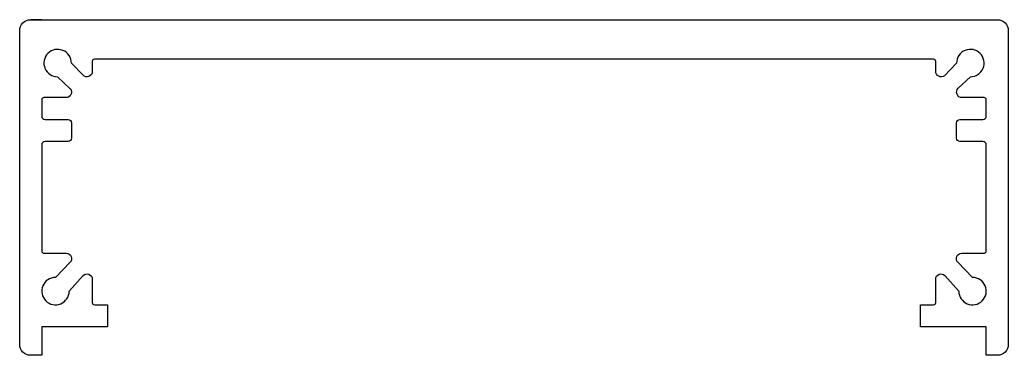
# Model space of a CAD drawing. Extents: x 188.3 to 278.3, y 242.1 to 272.7.
import ezdxf

# ---------------------------------------------------------------- set-up
doc = ezdxf.new("R2010")
doc.units = 0
doc.layers.add('ANA', color=220, linetype='CONTINUOUS')

msp = doc.modelspace()

# ---------------------------------------------------------------- linework, layer by layer
at = {"layer": 'ANA'}
msp.add_lwpolyline([(190.255, 272.731), (189.255, 272.731), (277.255, 272.731, -0.414214), (278.255, 271.731), (278.255, 243.131, -0.414214), (277.255, 242.131), (276.255, 242.131), (276.255, 244.731), (270.255, 244.731), (270.255, 246.731), (271.455, 246.731, 0.414214), (271.655, 246.931), (271.655, 249.074, -0.686708), (272.481, 249.392), (273.755, 247.981, 2.414214), (275.005, 249.231), (273.672, 250.61, -0.662067), (274.02, 251.431), (276.055, 251.431, 0.414214), (276.255, 251.631), (276.255, 261.331, 0.414214), (275.955, 261.631), (273.855, 261.631, -0.414214), (273.555, 261.931), (273.555, 263.331, -0.414214), (273.855, 263.631), (275.955, 263.631, 0.414214), (276.255, 263.931), (276.255, 265.431, 0.414214), (276.055, 265.631), (274.046, 265.631, -0.675583), (273.706, 266.476), (274.805, 267.531, 2.414214), (273.555, 268.781), (272.441, 267.628, -0.625157), (271.655, 268.011), (271.655, 268.931, 0.414214), (271.455, 269.131), (233.255, 269.131), (195.055, 269.131, 0.414214), (194.855, 268.931), (194.855, 268.011, -0.675583), (194.017, 267.674), (192.955, 268.781, 2.414214), (191.705, 267.531), (192.854, 266.423, -0.630282), (192.475, 265.631), (190.455, 265.631, 0.414214), (190.255, 265.431), (190.255, 263.931, 0.414214), (190.555, 263.631), (192.661, 263.631, -0.414214), (192.961, 263.331), (192.961, 261.931, -0.414214), (192.661, 261.631), (190.555, 261.631, 0.414214), (190.255, 261.331), (190.255, 251.631, 0.414214), (190.455, 251.431), (192.489, 251.431, -0.662067), (192.838, 250.61), (191.505, 249.231, 2.414214), (192.755, 247.981), (194.029, 249.392, -0.686708), (194.855, 249.074), (194.855, 246.931, 0.414214), (195.055, 246.731), (196.255, 246.731), (196.255, 244.731), (190.255, 244.731), (190.255, 242.131), (189.255, 242.131, -0.414214), (188.255, 243.131), (188.255, 271.731, -0.414214), (189.255, 272.731)], format="xyb", dxfattribs=at)

doc.saveas('drawing.dxf')
